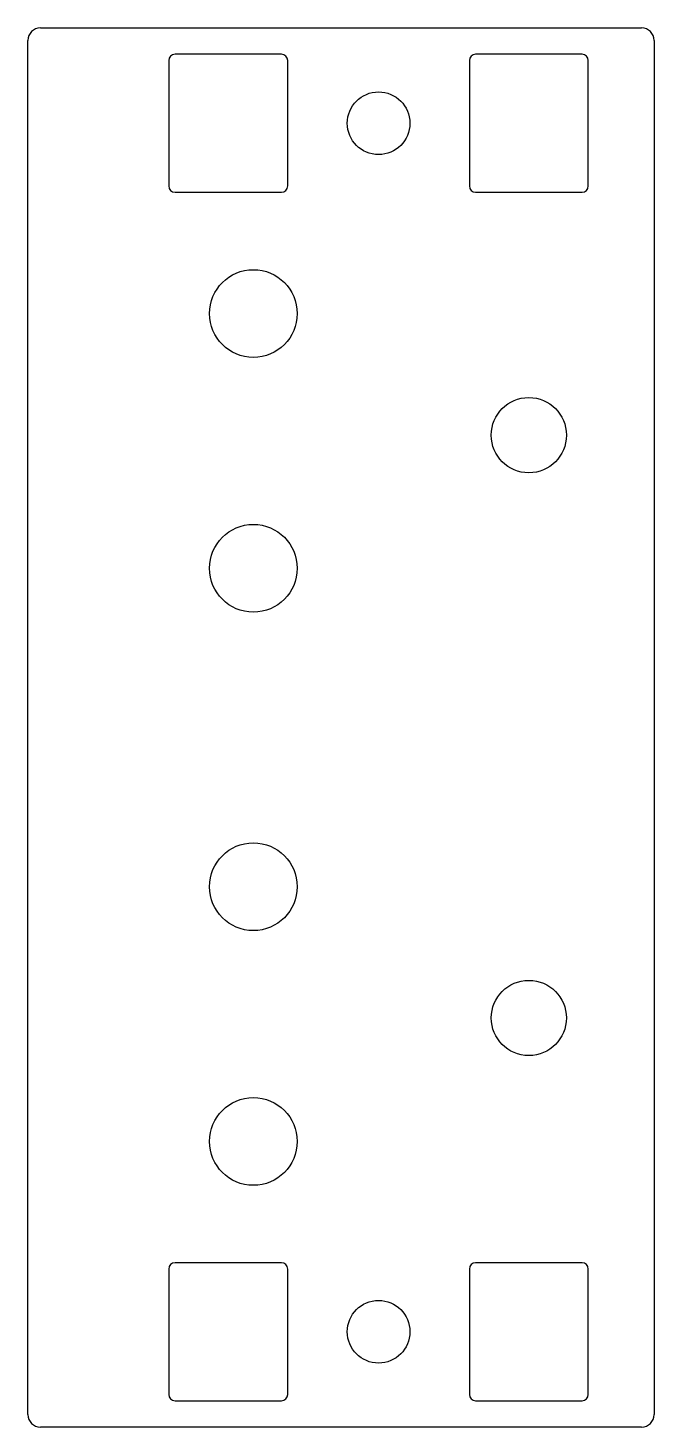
# Model space of a CAD drawing. Header units: millimetres. Extents: x 0 to 50, y 0 to 112.
import ezdxf

# ---------------------------------------------------------------- set-up
doc = ezdxf.new("R2010")
doc.units = ezdxf.units.MM
doc.layers.add('Contour', color=7, linetype='CONTINUOUS')

msp = doc.modelspace()

# ---------------------------------------------------------------- linework, layer by layer
at = {"layer": 'Contour', "color": 7, "linetype": 'CONTINUOUS'}
for p, q in [((1, 111.6), (49, 111.6)), ((0, 1), (0, 110.6)), ((50, 110.6), (50, 1)), ((20.25, 109.5), (11.75, 109.5)), ((44.25, 109.5), (35.75, 109.5)), ((11.25, 109), (11.25, 99)), ((20.75, 99), (20.75, 109)), ((35.25, 109), (35.25, 99)), ((44.75, 99), (44.75, 109)), ((11.75, 98.5), (20.25, 98.5)), ((35.75, 98.5), (44.25, 98.5)), ((11.25, 12.6), (11.25, 2.6)), ((20.25, 13.1), (11.75, 13.1)), ((20.75, 2.6), (20.75, 12.6)), ((35.25, 12.6), (35.25, 2.6)), ((44.25, 13.1), (35.75, 13.1)), ((44.75, 2.6), (44.75, 12.6)), ((11.75, 2.1), (20.25, 2.1)), ((35.75, 2.1), (44.25, 2.1)), ((49, 0), (1, 0))]:
    msp.add_line(p, q, dxfattribs=at)
for centre, radius in [((28, 104), 2.5), ((18, 88.82), 3.5), ((40, 79.12), 3), ((18, 68.5), 3.5), ((18, 43.1), 3.5), ((40, 32.63), 3), ((18, 22.78), 3.5), ((28, 7.6), 2.5)]:
    msp.add_circle(centre, radius, dxfattribs=at)
for centre, radius, start, end in [((1, 110.6), 1, 90, 180), ((49, 110.6), 1, 0, 90), ((11.75, 109), 0.5, 90, 180), ((20.25, 109), 0.5, 0, 90), ((35.75, 109), 0.5, 90, 180), ((44.25, 109), 0.5, 0, 90), ((11.75, 99), 0.5, 180, 270), ((20.25, 99), 0.5, 270, 360), ((35.75, 99), 0.5, 180, 270), ((44.25, 99), 0.5, 270, 360), ((11.75, 12.6), 0.5, 90, 180), ((20.25, 12.6), 0.5, 0, 90), ((35.75, 12.6), 0.5, 90, 180), ((44.25, 12.6), 0.5, 0, 90), ((11.75, 2.6), 0.5, 180, 270), ((20.25, 2.6), 0.5, 270, 360), ((35.75, 2.6), 0.5, 180, 270), ((44.25, 2.6), 0.5, 270, 360), ((1, 1), 1, 180, 270), ((49, 1), 1, -90, 0)]:
    msp.add_arc(centre, radius, start, end, dxfattribs=at)

doc.saveas('drawing.dxf')
